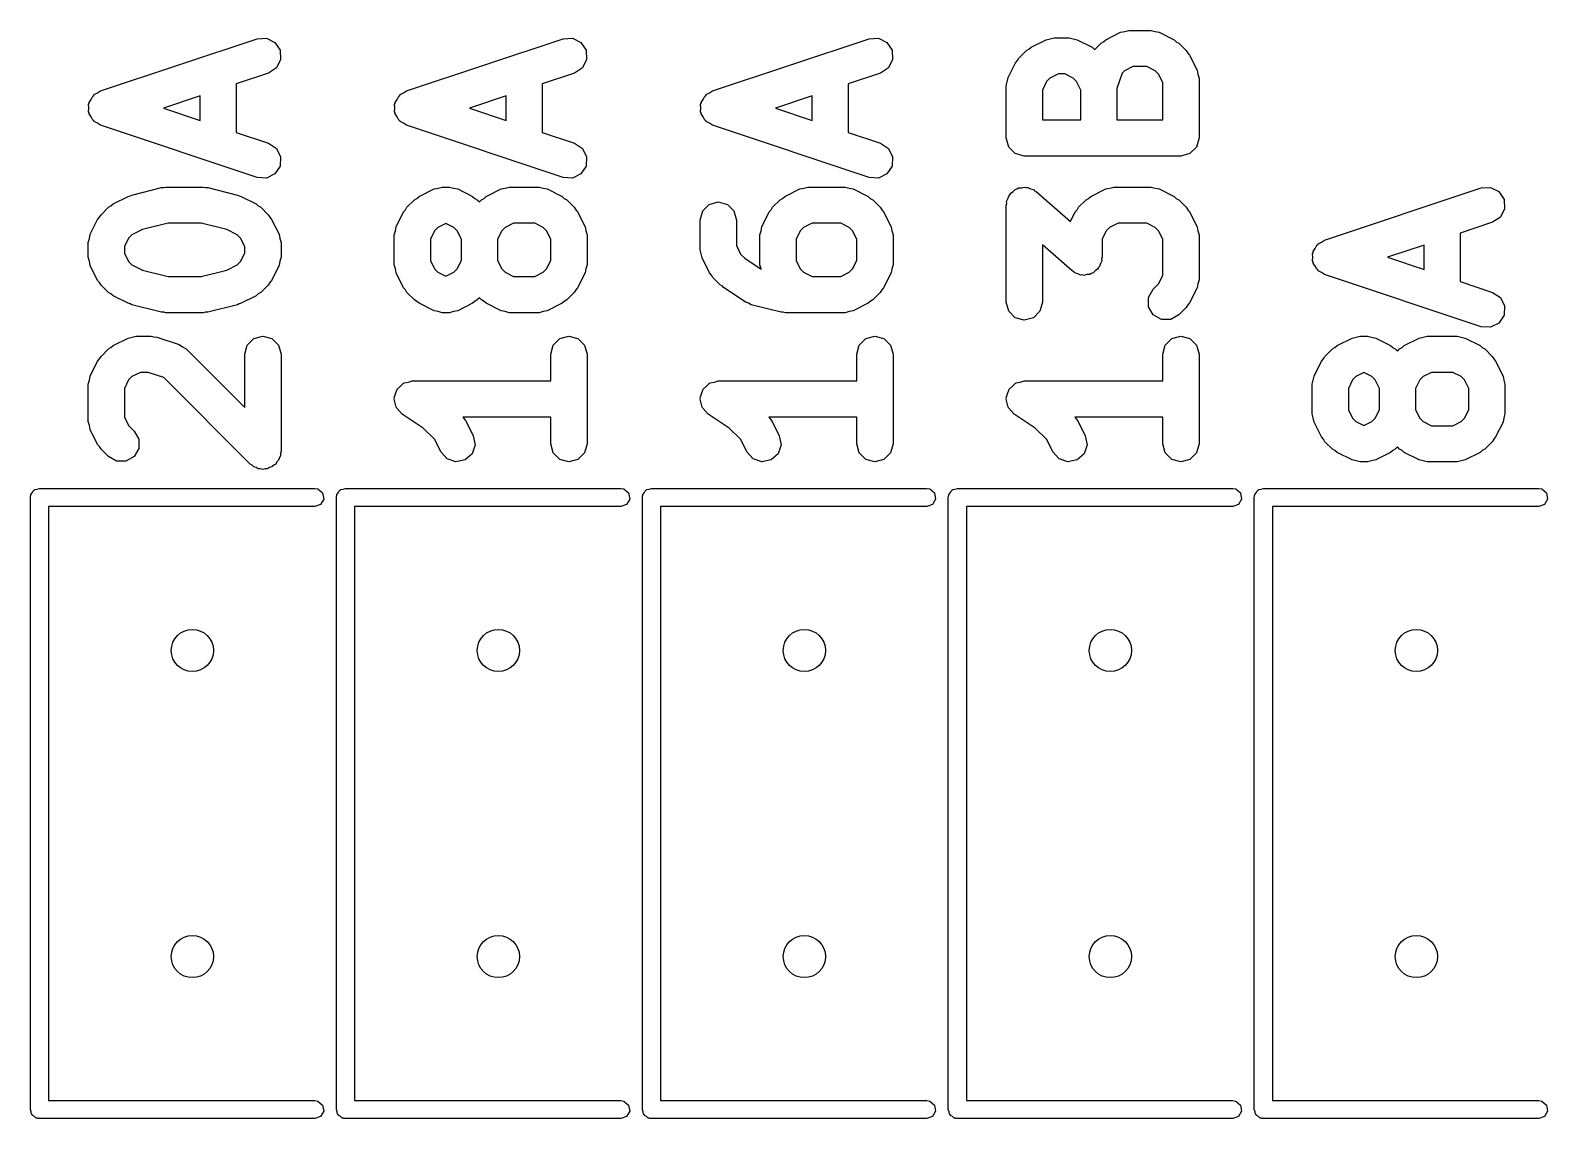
# Model space of a CAD drawing. Extents: x 6.24 to 8.54, y -5.54 to -4.04.
# Drawn here: x 7.5971 to 8.0929, y -5.543 to -5.1874 of the extents above; entities that cross this region are included whole.
import ezdxf

# ---------------------------------------------------------------- set-up
doc = ezdxf.new("R2010")
doc.units = 0
doc.header["$MEASUREMENT"] = 0
doc.layers.add('BLACK', color=7, linetype='CONTINUOUS')

msp = doc.modelspace()

# ---------------------------------------------------------------- linework, layer by layer
at = {"layer": 'BLACK', "linetype": 'CONTINUOUS'}
for p, q in [((7.62001, -5.2072), (7.6712, -5.19014)), ((7.6712, -5.19014), (7.67425, -5.18996)), ((7.67425, -5.18996), (7.67698, -5.19133)), ((7.67698, -5.19133), (7.67867, -5.19388)), ((7.72001, -5.2072), (7.7712, -5.19014)), ((7.7712, -5.19014), (7.77425, -5.18996)), ((7.77425, -5.18996), (7.77698, -5.19133)), ((7.77698, -5.19133), (7.77867, -5.19388)), ((7.82001, -5.2072), (7.8712, -5.19014)), ((7.8712, -5.19014), (7.87425, -5.18996)), ((7.87425, -5.18996), (7.87698, -5.19133)), ((7.87698, -5.19133), (7.87867, -5.19388)), ((7.92412, -5.1929), (7.92899, -5.19046)), ((7.92899, -5.19046), (7.93032, -5.19019)), ((7.93032, -5.19019), (7.93163, -5.18984)), ((7.93163, -5.18984), (7.93651, -5.18984)), ((7.93651, -5.18984), (7.93782, -5.19019)), ((7.93782, -5.19019), (7.93915, -5.19046)), ((7.93915, -5.19046), (7.94402, -5.1929)), ((7.9449, -5.19363), (7.94695, -5.19157)), ((7.94695, -5.19157), (7.94778, -5.1911)), ((7.94778, -5.1911), (7.94849, -5.19046)), ((7.94849, -5.19046), (7.95336, -5.18803)), ((7.95336, -5.18803), (7.95469, -5.18776)), ((7.95469, -5.18776), (7.956, -5.1874)), ((7.956, -5.1874), (7.96331, -5.1874)), ((7.96331, -5.1874), (7.96463, -5.18776)), ((7.96463, -5.18776), (7.96596, -5.18803)), ((7.96596, -5.18803), (7.97083, -5.19046)), ((7.97083, -5.19046), (7.97154, -5.1911)), ((7.97154, -5.1911), (7.97236, -5.19157)), ((7.97236, -5.19157), (7.9748, -5.19401)), ((7.67867, -5.19388), (7.67885, -5.19693)), ((7.77867, -5.19388), (7.77885, -5.19693)), ((7.87867, -5.19388), (7.87885, -5.19693)), ((7.91967, -5.19727), (7.92014, -5.19645)), ((7.92014, -5.19645), (7.92258, -5.19401)), ((7.92258, -5.19401), (7.9234, -5.19353)), ((7.9234, -5.19353), (7.92412, -5.1929)), ((7.94402, -5.1929), (7.94473, -5.19353)), ((7.94473, -5.19353), (7.9449, -5.19363)), ((7.9748, -5.19401), (7.97528, -5.19483)), ((7.97528, -5.19483), (7.97591, -5.19554)), ((7.97591, -5.19554), (7.97835, -5.20042)), ((7.67493, -5.20135), (7.66435, -5.20488)), ((7.67748, -5.19966), (7.67493, -5.20135)), ((7.67885, -5.19693), (7.67748, -5.19966)), ((7.77493, -5.20135), (7.76435, -5.20488)), ((7.77748, -5.19966), (7.77493, -5.20135)), ((7.77885, -5.19693), (7.77748, -5.19966)), ((7.87493, -5.20135), (7.86435, -5.20488)), ((7.87748, -5.19966), (7.87493, -5.20135)), ((7.87885, -5.19693), (7.87748, -5.19966)), ((7.9166, -5.20285), (7.91904, -5.19798)), ((7.91904, -5.19798), (7.91967, -5.19727)), ((7.95385, -5.20137), (7.95216, -5.20645)), ((7.95463, -5.2006), (7.95385, -5.20137)), ((7.9574, -5.19921), (7.95463, -5.2006)), ((7.96192, -5.19921), (7.9574, -5.19921)), ((7.96469, -5.2006), (7.96192, -5.19921)), ((7.96577, -5.20168), (7.96469, -5.2006)), ((7.97835, -5.20042), (7.97862, -5.20175)), ((7.66435, -5.20488), (7.66435, -5.22074)), ((7.76435, -5.20488), (7.76435, -5.22074)), ((7.86435, -5.20488), (7.86435, -5.22074)), ((7.91598, -5.2055), (7.91633, -5.20418)), ((7.91598, -5.22256), (7.91598, -5.2055)), ((7.91633, -5.20418), (7.9166, -5.20285)), ((7.92917, -5.20412), (7.92779, -5.20689)), ((7.93025, -5.20304), (7.92917, -5.20412)), ((7.93302, -5.20165), (7.93025, -5.20304)), ((7.93511, -5.20165), (7.93302, -5.20165)), ((7.93788, -5.20304), (7.93511, -5.20165)), ((7.93896, -5.20412), (7.93788, -5.20304)), ((7.94035, -5.20689), (7.93896, -5.20412)), ((7.95216, -5.20645), (7.95216, -5.21665)), ((7.96716, -5.20445), (7.96577, -5.20168)), ((7.96716, -5.21665), (7.96716, -5.20445)), ((7.97862, -5.20175), (7.97897, -5.20306)), ((7.97897, -5.20306), (7.97897, -5.22256)), ((7.6161, -5.21162), (7.61626, -5.2113)), ((7.61626, -5.2113), (7.61628, -5.21094)), ((7.61628, -5.21094), (7.61693, -5.20995)), ((7.61693, -5.20995), (7.61746, -5.20889)), ((7.61746, -5.20889), (7.61776, -5.20869)), ((7.61776, -5.20869), (7.61796, -5.20839)), ((7.61796, -5.20839), (7.61902, -5.20786)), ((7.61902, -5.20786), (7.62001, -5.2072)), ((7.65253, -5.20881), (7.64056, -5.21281)), ((7.65253, -5.2168), (7.65253, -5.20881)), ((7.7161, -5.21162), (7.71626, -5.2113)), ((7.71626, -5.2113), (7.71628, -5.21094)), ((7.71628, -5.21094), (7.71693, -5.20995)), ((7.71693, -5.20995), (7.71746, -5.20889)), ((7.71746, -5.20889), (7.71776, -5.20869)), ((7.71776, -5.20869), (7.71796, -5.20839)), ((7.71796, -5.20839), (7.71902, -5.20786)), ((7.71902, -5.20786), (7.72001, -5.2072)), ((7.75253, -5.20881), (7.74056, -5.21281)), ((7.75253, -5.2168), (7.75253, -5.20881)), ((7.8161, -5.21162), (7.81626, -5.2113)), ((7.81626, -5.2113), (7.81628, -5.21094)), ((7.81628, -5.21094), (7.81693, -5.20995)), ((7.81693, -5.20995), (7.81746, -5.20889)), ((7.81746, -5.20889), (7.81776, -5.20869)), ((7.81776, -5.20869), (7.81796, -5.20839)), ((7.81796, -5.20839), (7.81902, -5.20786)), ((7.81902, -5.20786), (7.82001, -5.2072)), ((7.85253, -5.20881), (7.84056, -5.21281)), ((7.85253, -5.2168), (7.85253, -5.20881)), ((7.92779, -5.20689), (7.92779, -5.21665)), ((7.94035, -5.21665), (7.94035, -5.20689)), ((7.61617, -5.21281), (7.6161, -5.21162)), ((7.6161, -5.21399), (7.61617, -5.21281)), ((7.61626, -5.21431), (7.6161, -5.21399)), ((7.61628, -5.21467), (7.61626, -5.21431)), ((7.61693, -5.21566), (7.61628, -5.21467)), ((7.61746, -5.21673), (7.61693, -5.21566)), ((7.64056, -5.21281), (7.65253, -5.2168)), ((7.71617, -5.21281), (7.7161, -5.21162)), ((7.7161, -5.21399), (7.71617, -5.21281)), ((7.71626, -5.21431), (7.7161, -5.21399)), ((7.71628, -5.21467), (7.71626, -5.21431)), ((7.71693, -5.21566), (7.71628, -5.21467)), ((7.71746, -5.21673), (7.71693, -5.21566)), ((7.74056, -5.21281), (7.75253, -5.2168)), ((7.81617, -5.21281), (7.8161, -5.21162)), ((7.8161, -5.21399), (7.81617, -5.21281)), ((7.81626, -5.21431), (7.8161, -5.21399)), ((7.81628, -5.21467), (7.81626, -5.21431)), ((7.81693, -5.21566), (7.81628, -5.21467)), ((7.81746, -5.21673), (7.81693, -5.21566)), ((7.84056, -5.21281), (7.85253, -5.2168)), ((7.61776, -5.21692), (7.61746, -5.21673)), ((7.61796, -5.21723), (7.61776, -5.21692)), ((7.61902, -5.21776), (7.61796, -5.21723)), ((7.62001, -5.21841), (7.61902, -5.21776)), ((7.6712, -5.23547), (7.62001, -5.21841)), ((7.66435, -5.22074), (7.67493, -5.22426)), ((7.71776, -5.21692), (7.71746, -5.21673)), ((7.71796, -5.21723), (7.71776, -5.21692)), ((7.71902, -5.21776), (7.71796, -5.21723)), ((7.72001, -5.21841), (7.71902, -5.21776)), ((7.7712, -5.23547), (7.72001, -5.21841)), ((7.76435, -5.22074), (7.77493, -5.22426)), ((7.81776, -5.21692), (7.81746, -5.21673)), ((7.81796, -5.21723), (7.81776, -5.21692)), ((7.81902, -5.21776), (7.81796, -5.21723)), ((7.82001, -5.21841), (7.81902, -5.21776)), ((7.8712, -5.23547), (7.82001, -5.21841)), ((7.86435, -5.22074), (7.87493, -5.22426)), ((7.92779, -5.21665), (7.94035, -5.21665)), ((7.95216, -5.21665), (7.96716, -5.21665)), ((7.67493, -5.22426), (7.67748, -5.22595)), ((7.67748, -5.22595), (7.67885, -5.22868)), ((7.77493, -5.22426), (7.77748, -5.22595)), ((7.77748, -5.22595), (7.77885, -5.22868)), ((7.87493, -5.22426), (7.87748, -5.22595)), ((7.87748, -5.22595), (7.87885, -5.22868)), ((7.91677, -5.22551), (7.91598, -5.22256)), ((7.91598, -5.22256), (7.91598, -5.22256)), ((7.91893, -5.22767), (7.91677, -5.22551)), ((7.97818, -5.22551), (7.97602, -5.22767)), ((7.97897, -5.22256), (7.97818, -5.22551)), ((7.67885, -5.22868), (7.67867, -5.23173)), ((7.77885, -5.22868), (7.77867, -5.23173)), ((7.87885, -5.22868), (7.87867, -5.23173)), ((7.92188, -5.22846), (7.91893, -5.22767)), ((7.94625, -5.22846), (7.92188, -5.22846)), ((7.97306, -5.22846), (7.94625, -5.22846)), ((7.97602, -5.22767), (7.97306, -5.22846)), ((7.67425, -5.23565), (7.6712, -5.23547)), ((7.67698, -5.23429), (7.67425, -5.23565)), ((7.67867, -5.23173), (7.67698, -5.23429)), ((7.77425, -5.23565), (7.7712, -5.23547)), ((7.77698, -5.23429), (7.77425, -5.23565)), ((7.77867, -5.23173), (7.77698, -5.23429)), ((7.87425, -5.23565), (7.8712, -5.23547)), ((7.87698, -5.23429), (7.87425, -5.23565)), ((7.87867, -5.23173), (7.87698, -5.23429)), ((7.62963, -5.24151), (7.6302, -5.2412)), ((7.6302, -5.2412), (7.63995, -5.23876)), ((7.63995, -5.23876), (7.64068, -5.23877)), ((7.64068, -5.23877), (7.64138, -5.23859)), ((7.64138, -5.23859), (7.65357, -5.23859)), ((7.65357, -5.23859), (7.65427, -5.23877)), ((7.65427, -5.23877), (7.655, -5.23876)), ((7.655, -5.23876), (7.66475, -5.2412)), ((7.66475, -5.2412), (7.66532, -5.24151)), ((7.72412, -5.24165), (7.72899, -5.23921)), ((7.72899, -5.23921), (7.73032, -5.23894)), ((7.73032, -5.23894), (7.73163, -5.23859)), ((7.73163, -5.23859), (7.73407, -5.23859)), ((7.73407, -5.23859), (7.73538, -5.23894)), ((7.73538, -5.23894), (7.73671, -5.23921)), ((7.73671, -5.23921), (7.74158, -5.24165)), ((7.74605, -5.24165), (7.75092, -5.23921)), ((7.75092, -5.23921), (7.75225, -5.23894)), ((7.75225, -5.23894), (7.75357, -5.23859)), ((7.75357, -5.23859), (7.76331, -5.23859)), ((7.76331, -5.23859), (7.76463, -5.23894)), ((7.76463, -5.23894), (7.76596, -5.23921)), ((7.76596, -5.23921), (7.77083, -5.24165)), ((7.84361, -5.24165), (7.84849, -5.23921)), ((7.84849, -5.23921), (7.84982, -5.23894)), ((7.84982, -5.23894), (7.85113, -5.23859)), ((7.85113, -5.23859), (7.86331, -5.23859)), ((7.86331, -5.23859), (7.86463, -5.23894)), ((7.86463, -5.23894), (7.86596, -5.23921)), ((7.86596, -5.23921), (7.87083, -5.24165)), ((7.91677, -5.24154), (7.91718, -5.24113)), ((7.91718, -5.24113), (7.91744, -5.2406)), ((7.91744, -5.2406), (7.91824, -5.24006)), ((7.91824, -5.24006), (7.91893, -5.23938)), ((7.91893, -5.23938), (7.91949, -5.23923)), ((7.91949, -5.23923), (7.91998, -5.2389)), ((7.91998, -5.2389), (7.92095, -5.23884)), ((7.92095, -5.23884), (7.92188, -5.23859)), ((7.92188, -5.23859), (7.92245, -5.23874)), ((7.92245, -5.23874), (7.92303, -5.2387)), ((7.92303, -5.2387), (7.9239, -5.23913)), ((7.9239, -5.23913), (7.92483, -5.23938)), ((7.92483, -5.23938), (7.92525, -5.23979)), ((7.92525, -5.23979), (7.92577, -5.24005)), ((7.92577, -5.24005), (7.93697, -5.24985)), ((7.94361, -5.24165), (7.94849, -5.23921)), ((7.94849, -5.23921), (7.94982, -5.23894)), ((7.94982, -5.23894), (7.95113, -5.23859)), ((7.95113, -5.23859), (7.96331, -5.23859)), ((7.96331, -5.23859), (7.96463, -5.23894)), ((7.96463, -5.23894), (7.96596, -5.23921)), ((7.96596, -5.23921), (7.97083, -5.24165)), ((8.02001, -5.25595), (8.0712, -5.23889)), ((8.0712, -5.23889), (8.07425, -5.2387)), ((8.07425, -5.2387), (8.07698, -5.24007)), ((8.07698, -5.24007), (8.07867, -5.24262)), ((7.62014, -5.24763), (7.62258, -5.24519)), ((7.62258, -5.24519), (7.6234, -5.24471)), ((7.6234, -5.24471), (7.62412, -5.24408)), ((7.62412, -5.24408), (7.62899, -5.24165)), ((7.62899, -5.24165), (7.62963, -5.24151)), ((7.66532, -5.24151), (7.66596, -5.24165)), ((7.66596, -5.24165), (7.67083, -5.24408)), ((7.67083, -5.24408), (7.67154, -5.24471)), ((7.67154, -5.24471), (7.67236, -5.24519)), ((7.67236, -5.24519), (7.6748, -5.24763)), ((7.71904, -5.24672), (7.71967, -5.24601)), ((7.71967, -5.24601), (7.72014, -5.24519)), ((7.72014, -5.24519), (7.72258, -5.24275)), ((7.72258, -5.24275), (7.7234, -5.24228)), ((7.7234, -5.24228), (7.72412, -5.24165)), ((7.74158, -5.24165), (7.74229, -5.24228)), ((7.74229, -5.24228), (7.74312, -5.24275)), ((7.74312, -5.24275), (7.74382, -5.24345)), ((7.74382, -5.24345), (7.74452, -5.24275)), ((7.74452, -5.24275), (7.74534, -5.24228)), ((7.74534, -5.24228), (7.74605, -5.24165)), ((7.77083, -5.24165), (7.77154, -5.24228)), ((7.77154, -5.24228), (7.77236, -5.24275)), ((7.77236, -5.24275), (7.7748, -5.24519)), ((7.7748, -5.24519), (7.77528, -5.24601)), ((7.77528, -5.24601), (7.77591, -5.24672)), ((7.81677, -5.24641), (7.81893, -5.24425)), ((7.81893, -5.24425), (7.82188, -5.24346)), ((7.82188, -5.24346), (7.82483, -5.24425)), ((7.82483, -5.24425), (7.827, -5.24641)), ((7.83853, -5.24672), (7.83917, -5.24601)), ((7.83917, -5.24601), (7.83964, -5.24519)), ((7.83964, -5.24519), (7.84208, -5.24275)), ((7.84208, -5.24275), (7.8429, -5.24228)), ((7.8429, -5.24228), (7.84361, -5.24165)), ((7.87083, -5.24165), (7.87154, -5.24228)), ((7.87154, -5.24228), (7.87236, -5.24275)), ((7.87236, -5.24275), (7.8748, -5.24519)), ((7.8748, -5.24519), (7.87528, -5.24601)), ((7.87528, -5.24601), (7.87591, -5.24672)), ((7.91598, -5.24449), (7.91613, -5.24393)), ((7.91598, -5.27617), (7.91598, -5.24449)), ((7.91609, -5.24334), (7.91652, -5.24247)), ((7.91613, -5.24393), (7.91609, -5.24334)), ((7.91652, -5.24247), (7.91677, -5.24154)), ((7.93853, -5.24672), (7.93917, -5.24601)), ((7.93917, -5.24601), (7.93964, -5.24519)), ((7.93964, -5.24519), (7.94208, -5.24275)), ((7.94208, -5.24275), (7.9429, -5.24228)), ((7.9429, -5.24228), (7.94361, -5.24165)), ((7.97083, -5.24165), (7.97154, -5.24228)), ((7.97154, -5.24228), (7.97236, -5.24275)), ((7.97236, -5.24275), (7.9748, -5.24519)), ((7.9748, -5.24519), (7.97528, -5.24601)), ((7.97528, -5.24601), (7.97591, -5.24672)), ((8.07885, -5.24567), (8.07748, -5.24841)), ((8.07867, -5.24262), (8.07885, -5.24567)), ((7.6166, -5.25404), (7.61904, -5.24916)), ((7.61904, -5.24916), (7.61967, -5.24845)), ((7.61967, -5.24845), (7.62014, -5.24763)), ((7.64211, -5.2504), (7.63369, -5.2525)), ((7.65284, -5.2504), (7.64211, -5.2504)), ((7.66125, -5.2525), (7.65284, -5.2504)), ((7.6748, -5.24763), (7.67528, -5.24845)), ((7.67528, -5.24845), (7.67591, -5.24916)), ((7.67591, -5.24916), (7.67835, -5.25404)), ((7.7166, -5.2516), (7.71904, -5.24672)), ((7.73285, -5.25048), (7.73025, -5.25178)), ((7.73544, -5.25178), (7.73285, -5.25048)), ((7.75496, -5.2504), (7.75219, -5.25178)), ((7.76192, -5.2504), (7.75496, -5.2504)), ((7.76469, -5.25178), (7.76192, -5.2504)), ((7.77591, -5.24672), (7.77835, -5.2516)), ((7.81598, -5.24936), (7.81677, -5.24641)), ((7.81598, -5.25911), (7.81598, -5.24936)), ((7.827, -5.24641), (7.82779, -5.24936)), ((7.82779, -5.24936), (7.82779, -5.25772)), ((7.8361, -5.2516), (7.83853, -5.24672)), ((7.85252, -5.2504), (7.84975, -5.25178)), ((7.86192, -5.2504), (7.85252, -5.2504)), ((7.86469, -5.25178), (7.86192, -5.2504)), ((7.87591, -5.24672), (7.87835, -5.2516)), ((7.93697, -5.24985), (7.93853, -5.24672)), ((7.95252, -5.2504), (7.94975, -5.25178)), ((7.96192, -5.2504), (7.95252, -5.2504)), ((7.96469, -5.25178), (7.96192, -5.2504)), ((7.97591, -5.24672), (7.97835, -5.2516)), ((8.07493, -5.25009), (8.06435, -5.25362)), ((8.07748, -5.24841), (8.07493, -5.25009)), ((7.61598, -5.25668), (7.61633, -5.25537)), ((7.61633, -5.25537), (7.6166, -5.25404)), ((7.62917, -5.2553), (7.62779, -5.25807)), ((7.63025, -5.25422), (7.62917, -5.2553)), ((7.63369, -5.2525), (7.63025, -5.25422)), ((7.66469, -5.25422), (7.66125, -5.2525)), ((7.66577, -5.2553), (7.66469, -5.25422)), ((7.66716, -5.25807), (7.66577, -5.2553)), ((7.67835, -5.25404), (7.67862, -5.25537)), ((7.67862, -5.25537), (7.67897, -5.25668)), ((7.71598, -5.25424), (7.71633, -5.25293)), ((7.71598, -5.26399), (7.71598, -5.25424)), ((7.71633, -5.25293), (7.7166, -5.2516)), ((7.72917, -5.25286), (7.72779, -5.25563)), ((7.72779, -5.25563), (7.72779, -5.26259)), ((7.73025, -5.25178), (7.72917, -5.25286)), ((7.73653, -5.25286), (7.73544, -5.25178)), ((7.73791, -5.25563), (7.73653, -5.25286)), ((7.73791, -5.26259), (7.73791, -5.25563)), ((7.75111, -5.25286), (7.74972, -5.25563)), ((7.74972, -5.25563), (7.74972, -5.26259)), ((7.75219, -5.25178), (7.75111, -5.25286)), ((7.76577, -5.25286), (7.76469, -5.25178)), ((7.76716, -5.25563), (7.76577, -5.25286)), ((7.76716, -5.26259), (7.76716, -5.25563)), ((7.77835, -5.2516), (7.77862, -5.25293)), ((7.77862, -5.25293), (7.77897, -5.25424)), ((7.77897, -5.25424), (7.77897, -5.26399)), ((7.83547, -5.25424), (7.83583, -5.25293)), ((7.83547, -5.26399), (7.83547, -5.25424)), ((7.83583, -5.25293), (7.8361, -5.2516)), ((7.84867, -5.25286), (7.84729, -5.25563)), ((7.84729, -5.25563), (7.84729, -5.26259)), ((7.84975, -5.25178), (7.84867, -5.25286)), ((7.86577, -5.25286), (7.86469, -5.25178)), ((7.86716, -5.25563), (7.86577, -5.25286)), ((7.86716, -5.26259), (7.86716, -5.25563)), ((7.87835, -5.2516), (7.87862, -5.25293)), ((7.87862, -5.25293), (7.87897, -5.25424)), ((7.87897, -5.25424), (7.87897, -5.26399)), ((7.94867, -5.25286), (7.94729, -5.25563)), ((7.94729, -5.25563), (7.94729, -5.26155)), ((7.94975, -5.25178), (7.94867, -5.25286)), ((7.96577, -5.25286), (7.96469, -5.25178)), ((7.96716, -5.25563), (7.96577, -5.25286)), ((7.96716, -5.26747), (7.96716, -5.25563)), ((7.97835, -5.2516), (7.97862, -5.25293)), ((7.97862, -5.25293), (7.97897, -5.25424)), ((7.97897, -5.25424), (7.97897, -5.26886)), ((8.01902, -5.2566), (8.02001, -5.25595)), ((8.06435, -5.25362), (8.06435, -5.26948)), ((7.61598, -5.26155), (7.61598, -5.25668)), ((7.62779, -5.25807), (7.62779, -5.26016)), ((7.62779, -5.26016), (7.62917, -5.26293)), ((7.66577, -5.26293), (7.66716, -5.26016)), ((7.66716, -5.26016), (7.66716, -5.25807)), ((7.67897, -5.25668), (7.67897, -5.26155)), ((7.81633, -5.26042), (7.81598, -5.25911)), ((7.8166, -5.26175), (7.81633, -5.26042)), ((7.82779, -5.25772), (7.82917, -5.26049)), ((7.82917, -5.26049), (7.83052, -5.26184)), ((7.93749, -5.266), (7.92779, -5.2575)), ((7.92779, -5.2575), (7.92779, -5.27617)), ((8.0161, -5.26037), (8.01626, -5.26004)), ((8.01617, -5.26155), (8.0161, -5.26037)), ((8.01626, -5.26004), (8.01628, -5.25968)), ((8.01628, -5.25968), (8.01693, -5.25869)), ((8.01693, -5.25869), (8.01746, -5.25763)), ((8.01746, -5.25763), (8.01776, -5.25743)), ((8.01776, -5.25743), (8.01796, -5.25713)), ((8.01796, -5.25713), (8.01902, -5.2566)), ((8.05253, -5.25756), (8.04056, -5.26155)), ((8.05253, -5.26554), (8.05253, -5.25756)), ((7.61633, -5.26286), (7.61598, -5.26155)), ((7.6166, -5.26419), (7.61633, -5.26286)), ((7.61904, -5.26907), (7.6166, -5.26419)), ((7.62917, -5.26293), (7.63025, -5.26401)), ((7.63025, -5.26401), (7.63369, -5.26573)), ((7.63369, -5.26573), (7.64211, -5.26783)), ((7.65284, -5.26783), (7.66125, -5.26573)), ((7.66125, -5.26573), (7.66469, -5.26401)), ((7.66469, -5.26401), (7.66577, -5.26293)), ((7.67835, -5.26419), (7.67591, -5.26907)), ((7.67862, -5.26286), (7.67835, -5.26419)), ((7.67897, -5.26155), (7.67862, -5.26286)), ((7.71633, -5.2653), (7.71598, -5.26399)), ((7.7166, -5.26663), (7.71633, -5.2653)), ((7.72779, -5.26259), (7.72917, -5.26536)), ((7.72917, -5.26536), (7.73025, -5.26645)), ((7.73544, -5.26645), (7.73653, -5.26536)), ((7.73653, -5.26536), (7.73791, -5.26259)), ((7.74972, -5.26259), (7.75111, -5.26536)), ((7.75111, -5.26536), (7.75219, -5.26645)), ((7.76469, -5.26645), (7.76577, -5.26536)), ((7.76577, -5.26536), (7.76716, -5.26259)), ((7.77862, -5.2653), (7.77835, -5.26663)), ((7.77897, -5.26399), (7.77862, -5.2653)), ((7.81904, -5.26663), (7.8166, -5.26175)), ((7.83052, -5.26184), (7.83584, -5.26539)), ((7.83583, -5.2653), (7.83547, -5.26399)), ((7.83584, -5.26539), (7.83583, -5.2653)), ((7.84729, -5.26259), (7.84867, -5.26536)), ((7.84867, -5.26536), (7.84975, -5.26645)), ((7.86469, -5.26645), (7.86577, -5.26536)), ((7.86577, -5.26536), (7.86716, -5.26259)), ((7.87862, -5.2653), (7.87835, -5.26663)), ((7.87897, -5.26399), (7.87862, -5.2653)), ((7.93801, -5.26625), (7.93749, -5.266)), ((7.94502, -5.26598), (7.94433, -5.26667)), ((7.94582, -5.26544), (7.94502, -5.26598)), ((7.94608, -5.26492), (7.94582, -5.26544)), ((7.94649, -5.2645), (7.94608, -5.26492)), ((7.94674, -5.26357), (7.94649, -5.2645)), ((7.94717, -5.2627), (7.94674, -5.26357)), ((7.94729, -5.26155), (7.94713, -5.26211)), ((7.94713, -5.26211), (7.94717, -5.2627)), ((8.0161, -5.26273), (8.01617, -5.26155)), ((8.01626, -5.26306), (8.0161, -5.26273)), ((8.01628, -5.26342), (8.01626, -5.26306)), ((8.01693, -5.26441), (8.01628, -5.26342)), ((8.01746, -5.26547), (8.01693, -5.26441)), ((8.01776, -5.26567), (8.01746, -5.26547)), ((8.01796, -5.26597), (8.01776, -5.26567)), ((8.01902, -5.2665), (8.01796, -5.26597)), ((8.04056, -5.26155), (8.05253, -5.26554)), ((7.61967, -5.26978), (7.61904, -5.26907)), ((7.62014, -5.2706), (7.61967, -5.26978)), ((7.62258, -5.27304), (7.62014, -5.2706)), ((7.64211, -5.26783), (7.65284, -5.26783)), ((7.6748, -5.2706), (7.67236, -5.27304)), ((7.67528, -5.26978), (7.6748, -5.2706)), ((7.67591, -5.26907), (7.67528, -5.26978)), ((7.71904, -5.2715), (7.7166, -5.26663)), ((7.73025, -5.26645), (7.73285, -5.26774)), ((7.73285, -5.26774), (7.73544, -5.26645)), ((7.75219, -5.26645), (7.75496, -5.26783)), ((7.75496, -5.26783), (7.76192, -5.26783)), ((7.76192, -5.26783), (7.76469, -5.26645)), ((7.77835, -5.26663), (7.77591, -5.2715)), ((7.81967, -5.26734), (7.81904, -5.26663)), ((7.82014, -5.26816), (7.81967, -5.26734)), ((7.82258, -5.2706), (7.82014, -5.26816)), ((7.82309, -5.2709), (7.82258, -5.2706)), ((7.82348, -5.27134), (7.82309, -5.2709)), ((7.84975, -5.26645), (7.85252, -5.26783)), ((7.85252, -5.26783), (7.86192, -5.26783)), ((7.86192, -5.26783), (7.86469, -5.26645)), ((7.87835, -5.26663), (7.87591, -5.2715)), ((7.93843, -5.26667), (7.93801, -5.26625)), ((7.93936, -5.26692), (7.93843, -5.26667)), ((7.94023, -5.26734), (7.93936, -5.26692)), ((7.94082, -5.26731), (7.94023, -5.26734)), ((7.94138, -5.26746), (7.94082, -5.26731)), ((7.94232, -5.26721), (7.94138, -5.26746)), ((7.94328, -5.26714), (7.94232, -5.26721)), ((7.94377, -5.26682), (7.94328, -5.26714)), ((7.94433, -5.26667), (7.94377, -5.26682)), ((7.96401, -5.272), (7.96577, -5.27024)), ((7.96577, -5.27024), (7.96716, -5.26747)), ((7.97862, -5.27017), (7.97835, -5.2715)), ((7.97897, -5.26886), (7.97862, -5.27017)), ((8.02001, -5.26715), (8.01902, -5.2665)), ((8.0712, -5.28421), (8.02001, -5.26715)), ((8.06435, -5.26948), (8.07493, -5.27301)), ((7.6234, -5.27351), (7.62258, -5.27304)), ((7.62412, -5.27414), (7.6234, -5.27351)), ((7.62899, -5.27658), (7.62412, -5.27414)), ((7.67083, -5.27414), (7.66596, -5.27658)), ((7.67154, -5.27351), (7.67083, -5.27414)), ((7.67236, -5.27304), (7.67154, -5.27351)), ((7.71967, -5.27221), (7.71904, -5.2715)), ((7.72014, -5.27304), (7.71967, -5.27221)), ((7.72258, -5.27548), (7.72014, -5.27304)), ((7.7234, -5.27595), (7.72258, -5.27548)), ((7.72412, -5.27658), (7.7234, -5.27595)), ((7.74229, -5.27595), (7.74158, -5.27658)), ((7.74312, -5.27548), (7.74229, -5.27595)), ((7.74382, -5.27478), (7.74312, -5.27548)), ((7.74452, -5.27548), (7.74382, -5.27478)), ((7.74534, -5.27595), (7.74452, -5.27548)), ((7.74605, -5.27658), (7.74534, -5.27595)), ((7.77154, -5.27595), (7.77083, -5.27658)), ((7.77236, -5.27548), (7.77154, -5.27595)), ((7.7748, -5.27304), (7.77236, -5.27548)), ((7.77528, -5.27221), (7.7748, -5.27304)), ((7.77591, -5.2715), (7.77528, -5.27221)), ((7.83079, -5.27621), (7.82348, -5.27134)), ((7.87154, -5.27595), (7.87083, -5.27658)), ((7.87236, -5.27548), (7.87154, -5.27595)), ((7.8748, -5.27304), (7.87236, -5.27548)), ((7.87528, -5.27221), (7.8748, -5.27304)), ((7.87591, -5.2715), (7.87528, -5.27221)), ((7.96248, -5.27465), (7.96401, -5.272)), ((7.96248, -5.2777), (7.96248, -5.27465)), ((7.97835, -5.2715), (7.97591, -5.27638)), ((8.07493, -5.27301), (8.07748, -5.27469)), ((8.07748, -5.27469), (8.07885, -5.27743)), ((7.62963, -5.27671), (7.62899, -5.27658)), ((7.6302, -5.27703), (7.62963, -5.27671)), ((7.63995, -5.27947), (7.6302, -5.27703)), ((7.64068, -5.27945), (7.63995, -5.27947)), ((7.64138, -5.27964), (7.64068, -5.27945)), ((7.65357, -5.27964), (7.64138, -5.27964)), ((7.65427, -5.27945), (7.65357, -5.27964)), ((7.655, -5.27947), (7.65427, -5.27945)), ((7.66475, -5.27703), (7.655, -5.27947)), ((7.66532, -5.27671), (7.66475, -5.27703)), ((7.66596, -5.27658), (7.66532, -5.27671)), ((7.72899, -5.27902), (7.72412, -5.27658)), ((7.73032, -5.27929), (7.72899, -5.27902)), ((7.73163, -5.27964), (7.73032, -5.27929)), ((7.73407, -5.27964), (7.73163, -5.27964)), ((7.73538, -5.27929), (7.73407, -5.27964)), ((7.73671, -5.27902), (7.73538, -5.27929)), ((7.74158, -5.27658), (7.73671, -5.27902)), ((7.75092, -5.27902), (7.74605, -5.27658)), ((7.75225, -5.27929), (7.75092, -5.27902)), ((7.75357, -5.27964), (7.75225, -5.27929)), ((7.76331, -5.27964), (7.75357, -5.27964)), ((7.76463, -5.27929), (7.76331, -5.27964)), ((7.76596, -5.27902), (7.76463, -5.27929)), ((7.77083, -5.27658), (7.76596, -5.27902)), ((7.83175, -5.27654), (7.83079, -5.27621)), ((7.83264, -5.27703), (7.83175, -5.27654)), ((7.84238, -5.27947), (7.83264, -5.27703)), ((7.84311, -5.27945), (7.84238, -5.27947)), ((7.84382, -5.27964), (7.84311, -5.27945)), ((7.86331, -5.27964), (7.84382, -5.27964)), ((7.86463, -5.27929), (7.86331, -5.27964)), ((7.86596, -5.27902), (7.86463, -5.27929)), ((7.87083, -5.27658), (7.86596, -5.27902)), ((7.91677, -5.27913), (7.91598, -5.27617)), ((7.91893, -5.28129), (7.91677, -5.27913)), ((7.927, -5.27913), (7.92483, -5.28129)), ((7.92779, -5.27617), (7.927, -5.27913)), ((7.96401, -5.28035), (7.96248, -5.2777)), ((7.96666, -5.28188), (7.96401, -5.28035)), ((7.97236, -5.28035), (7.96972, -5.28188)), ((7.9748, -5.27791), (7.97236, -5.28035)), ((7.97528, -5.27709), (7.9748, -5.27791)), ((7.97591, -5.27638), (7.97528, -5.27709)), ((8.07867, -5.28048), (8.07698, -5.28303)), ((8.07885, -5.27743), (8.07867, -5.28048)), ((7.92188, -5.28208), (7.91893, -5.28129)), ((7.92483, -5.28129), (7.92188, -5.28208)), ((7.96972, -5.28188), (7.96666, -5.28188)), ((8.07425, -5.2844), (8.0712, -5.28421)), ((8.07698, -5.28303), (8.07425, -5.2844)), ((7.6234, -5.29102), (7.62412, -5.29039)), ((7.62412, -5.29039), (7.62899, -5.28795)), ((7.62899, -5.28795), (7.63032, -5.28768)), ((7.63032, -5.28768), (7.63163, -5.28733)), ((7.63163, -5.28733), (7.63651, -5.28733)), ((7.63651, -5.28733), (7.63742, -5.28757)), ((7.63742, -5.28757), (7.63837, -5.28763)), ((7.63837, -5.28763), (7.64568, -5.29007)), ((7.64568, -5.29007), (7.64682, -5.29082)), ((7.64682, -5.29082), (7.64799, -5.2915)), ((7.66716, -5.29323), (7.66795, -5.29028)), ((7.66795, -5.29028), (7.67011, -5.28812)), ((7.67011, -5.28812), (7.67306, -5.28733)), ((7.67306, -5.28733), (7.67602, -5.28812)), ((7.67602, -5.28812), (7.67818, -5.29028)), ((7.67818, -5.29028), (7.67897, -5.29323)), ((7.76716, -5.29323), (7.76795, -5.29028)), ((7.76795, -5.29028), (7.77011, -5.28812)), ((7.77011, -5.28812), (7.77306, -5.28733)), ((7.77306, -5.28733), (7.77602, -5.28812)), ((7.77602, -5.28812), (7.77818, -5.29028)), ((7.77818, -5.29028), (7.77897, -5.29323)), ((7.86716, -5.29323), (7.86795, -5.29028)), ((7.86795, -5.29028), (7.87011, -5.28812)), ((7.87011, -5.28812), (7.87306, -5.28733)), ((7.87306, -5.28733), (7.87602, -5.28812)), ((7.87602, -5.28812), (7.87818, -5.29028)), ((7.87818, -5.29028), (7.87897, -5.29323)), ((7.96716, -5.29323), (7.96795, -5.29028)), ((7.96795, -5.29028), (7.97011, -5.28812)), ((7.97011, -5.28812), (7.97306, -5.28733)), ((7.97306, -5.28733), (7.97602, -5.28812)), ((7.97602, -5.28812), (7.97818, -5.29028)), ((7.97818, -5.29028), (7.97897, -5.29323)), ((8.0234, -5.29102), (8.02412, -5.29039)), ((8.02412, -5.29039), (8.02899, -5.28795)), ((8.02899, -5.28795), (8.03032, -5.28768)), ((8.03032, -5.28768), (8.03163, -5.28733)), ((8.03163, -5.28733), (8.03407, -5.28733)), ((8.03407, -5.28733), (8.03538, -5.28768)), ((8.03538, -5.28768), (8.03671, -5.28795)), ((8.03671, -5.28795), (8.04158, -5.29039)), ((8.04158, -5.29039), (8.04229, -5.29102)), ((8.04534, -5.29102), (8.04605, -5.29039)), ((8.04605, -5.29039), (8.05092, -5.28795)), ((8.05092, -5.28795), (8.05225, -5.28768)), ((8.05225, -5.28768), (8.05357, -5.28733)), ((8.05357, -5.28733), (8.06331, -5.28733)), ((8.06331, -5.28733), (8.06463, -5.28768)), ((8.06463, -5.28768), (8.06596, -5.28795)), ((8.06596, -5.28795), (8.07083, -5.29039)), ((8.07083, -5.29039), (8.07154, -5.29102)), ((7.6166, -5.30034), (7.61904, -5.29547)), ((7.61904, -5.29547), (7.61967, -5.29476)), ((7.61967, -5.29476), (7.62014, -5.29393)), ((7.62014, -5.29393), (7.62258, -5.2915)), ((7.62258, -5.2915), (7.6234, -5.29102)), ((7.64799, -5.2915), (7.66716, -5.31066)), ((7.66716, -5.31066), (7.66716, -5.29323)), ((7.67897, -5.29323), (7.67897, -5.32492)), ((7.76716, -5.30195), (7.76716, -5.29323)), ((7.77897, -5.29323), (7.77897, -5.32248)), ((7.86716, -5.30195), (7.86716, -5.29323)), ((7.87897, -5.29323), (7.87897, -5.32248)), ((7.96716, -5.30195), (7.96716, -5.29323)), ((7.97897, -5.29323), (7.97897, -5.32248)), ((8.0166, -5.30034), (8.01904, -5.29547)), ((8.01904, -5.29547), (8.01967, -5.29476)), ((8.01967, -5.29476), (8.02014, -5.29393)), ((8.02014, -5.29393), (8.02258, -5.2915)), ((8.02258, -5.2915), (8.0234, -5.29102)), ((8.04229, -5.29102), (8.04312, -5.2915)), ((8.04312, -5.2915), (8.04382, -5.29219)), ((8.04382, -5.29219), (8.04452, -5.2915)), ((8.04452, -5.2915), (8.04534, -5.29102)), ((8.07154, -5.29102), (8.07236, -5.2915)), ((8.07236, -5.2915), (8.0748, -5.29393)), ((8.0748, -5.29393), (8.07528, -5.29476)), ((8.07528, -5.29476), (8.07591, -5.29547)), ((8.07591, -5.29547), (8.07835, -5.30034)), ((7.61633, -5.30167), (7.6166, -5.30034)), ((7.63025, -5.30053), (7.62917, -5.30161)), ((7.63302, -5.29914), (7.63025, -5.30053)), ((7.63555, -5.29914), (7.63302, -5.29914)), ((7.64063, -5.30083), (7.63555, -5.29914)), ((8.01633, -5.30167), (8.0166, -5.30034)), ((8.03025, -5.30053), (8.02917, -5.30161)), ((8.03285, -5.29923), (8.03025, -5.30053)), ((8.03544, -5.30053), (8.03285, -5.29923)), ((8.03653, -5.30161), (8.03544, -5.30053)), ((8.05219, -5.30053), (8.05111, -5.30161)), ((8.05496, -5.29914), (8.05219, -5.30053)), ((8.06192, -5.29914), (8.05496, -5.29914)), ((8.06469, -5.30053), (8.06192, -5.29914)), ((8.06577, -5.30161), (8.06469, -5.30053)), ((8.07835, -5.30034), (8.07862, -5.30167)), ((7.61598, -5.30298), (7.61633, -5.30167)), ((7.61598, -5.31517), (7.61598, -5.30298)), ((7.62917, -5.30161), (7.62779, -5.30438)), ((7.62779, -5.30438), (7.62779, -5.31378)), ((7.66889, -5.32909), (7.64063, -5.30083)), ((7.71642, -5.3062), (7.71677, -5.3049)), ((7.71677, -5.3049), (7.71691, -5.30477)), ((7.71691, -5.30477), (7.71697, -5.30458)), ((7.71697, -5.30458), (7.71798, -5.30369)), ((7.71798, -5.30369), (7.71893, -5.30274)), ((7.71893, -5.30274), (7.71912, -5.30269)), ((7.71912, -5.30269), (7.71926, -5.30256)), ((7.71926, -5.30256), (7.72058, -5.3023)), ((7.72058, -5.3023), (7.72188, -5.30195)), ((7.72188, -5.30195), (7.76716, -5.30195)), ((7.81642, -5.3062), (7.81677, -5.3049)), ((7.81677, -5.3049), (7.81691, -5.30477)), ((7.81691, -5.30477), (7.81697, -5.30458)), ((7.81697, -5.30458), (7.81798, -5.30369)), ((7.81798, -5.30369), (7.81893, -5.30274)), ((7.81893, -5.30274), (7.81912, -5.30269)), ((7.81912, -5.30269), (7.81926, -5.30256)), ((7.81926, -5.30256), (7.82058, -5.3023)), ((7.82058, -5.3023), (7.82188, -5.30195)), ((7.82188, -5.30195), (7.86716, -5.30195)), ((7.91642, -5.3062), (7.91677, -5.3049)), ((7.91677, -5.3049), (7.91691, -5.30477)), ((7.91691, -5.30477), (7.91697, -5.30458)), ((7.91697, -5.30458), (7.91798, -5.30369)), ((7.91798, -5.30369), (7.91893, -5.30274)), ((7.91893, -5.30274), (7.91912, -5.30269)), ((7.91912, -5.30269), (7.91926, -5.30256)), ((7.91926, -5.30256), (7.92058, -5.3023)), ((7.92058, -5.3023), (7.92188, -5.30195)), ((7.92188, -5.30195), (7.96716, -5.30195)), ((8.01598, -5.30298), (8.01633, -5.30167)), ((8.01598, -5.31273), (8.01598, -5.30298)), ((8.02917, -5.30161), (8.02779, -5.30438)), ((8.02779, -5.30438), (8.02779, -5.31134)), ((8.03791, -5.30438), (8.03653, -5.30161)), ((8.03791, -5.31134), (8.03791, -5.30438)), ((8.05111, -5.30161), (8.04972, -5.30438)), ((8.04972, -5.30438), (8.04972, -5.31134)), ((8.06716, -5.30438), (8.06577, -5.30161)), ((8.06716, -5.31134), (8.06716, -5.30438)), ((8.07862, -5.30167), (8.07897, -5.30298)), ((8.07897, -5.30298), (8.07897, -5.31273)), ((7.71598, -5.30786), (7.71603, -5.30767)), ((7.71632, -5.30916), (7.71598, -5.30786)), ((7.71599, -5.30748), (7.71642, -5.3062)), ((7.71603, -5.30767), (7.71599, -5.30748)), ((7.71659, -5.31048), (7.71632, -5.30916)), ((7.71672, -5.31062), (7.71659, -5.31048)), ((7.71677, -5.31081), (7.71672, -5.31062)), ((7.81598, -5.30786), (7.81603, -5.30767)), ((7.81632, -5.30916), (7.81598, -5.30786)), ((7.81599, -5.30748), (7.81642, -5.3062)), ((7.81603, -5.30767), (7.81599, -5.30748)), ((7.81659, -5.31048), (7.81632, -5.30916)), ((7.81672, -5.31062), (7.81659, -5.31048)), ((7.81677, -5.31081), (7.81672, -5.31062)), ((7.91598, -5.30786), (7.91603, -5.30767)), ((7.91632, -5.30916), (7.91598, -5.30786)), ((7.91599, -5.30748), (7.91642, -5.3062)), ((7.91603, -5.30767), (7.91599, -5.30748)), ((7.91659, -5.31048), (7.91632, -5.30916)), ((7.91672, -5.31062), (7.91659, -5.31048)), ((7.91677, -5.31081), (7.91672, -5.31062)), ((7.61633, -5.31648), (7.61598, -5.31517)), ((7.62779, -5.31378), (7.62917, -5.31655)), ((7.71772, -5.31176), (7.71677, -5.31081)), ((7.71861, -5.31277), (7.71772, -5.31176)), ((7.72543, -5.31732), (7.71861, -5.31277)), ((7.76716, -5.31376), (7.73844, -5.31376)), ((7.73844, -5.31376), (7.73872, -5.31425)), ((7.73872, -5.31425), (7.73935, -5.31497)), ((7.73935, -5.31497), (7.74179, -5.31984)), ((7.76716, -5.32248), (7.76716, -5.31376)), ((7.81772, -5.31176), (7.81677, -5.31081)), ((7.81861, -5.31277), (7.81772, -5.31176)), ((7.82543, -5.31732), (7.81861, -5.31277)), ((7.86716, -5.31376), (7.83844, -5.31376)), ((7.83844, -5.31376), (7.83872, -5.31425)), ((7.83872, -5.31425), (7.83935, -5.31497)), ((7.83935, -5.31497), (7.84179, -5.31984)), ((7.86716, -5.32248), (7.86716, -5.31376)), ((7.91772, -5.31176), (7.91677, -5.31081)), ((7.91861, -5.31277), (7.91772, -5.31176)), ((7.92543, -5.31732), (7.91861, -5.31277)), ((7.96716, -5.31376), (7.93844, -5.31376)), ((7.93844, -5.31376), (7.93872, -5.31425)), ((7.93872, -5.31425), (7.93935, -5.31497)), ((7.93935, -5.31497), (7.94179, -5.31984)), ((7.96716, -5.32248), (7.96716, -5.31376)), ((8.01633, -5.31404), (8.01598, -5.31273)), ((8.0166, -5.31537), (8.01633, -5.31404)), ((8.01904, -5.32025), (8.0166, -5.31537)), ((8.02779, -5.31134), (8.02917, -5.31411)), ((8.02917, -5.31411), (8.03025, -5.31519)), ((8.03025, -5.31519), (8.03285, -5.31649)), ((8.03285, -5.31649), (8.03544, -5.31519)), ((8.03544, -5.31519), (8.03653, -5.31411)), ((8.03653, -5.31411), (8.03791, -5.31134)), ((8.04972, -5.31134), (8.05111, -5.31411)), ((8.05111, -5.31411), (8.05219, -5.31519)), ((8.05219, -5.31519), (8.05496, -5.31658)), ((8.06192, -5.31658), (8.06469, -5.31519)), ((8.06469, -5.31519), (8.06577, -5.31411)), ((8.06577, -5.31411), (8.06716, -5.31134)), ((8.07835, -5.31537), (8.07591, -5.32025)), ((8.07862, -5.31404), (8.07835, -5.31537)), ((8.07897, -5.31273), (8.07862, -5.31404)), ((7.6166, -5.31781), (7.61633, -5.31648)), ((7.61904, -5.32268), (7.6166, -5.31781)), ((7.62917, -5.31655), (7.63093, -5.3183)), ((7.63093, -5.3183), (7.63246, -5.32095)), ((7.72921, -5.3211), (7.72543, -5.31732)), ((7.74179, -5.31984), (7.7424, -5.32283)), ((7.82921, -5.3211), (7.82543, -5.31732)), ((7.84179, -5.31984), (7.8424, -5.32283)), ((7.92921, -5.3211), (7.92543, -5.31732)), ((7.94179, -5.31984), (7.9424, -5.32283)), ((8.01967, -5.32096), (8.01904, -5.32025)), ((8.05496, -5.31658), (8.06192, -5.31658)), ((8.07591, -5.32025), (8.07528, -5.32096)), ((7.61967, -5.3234), (7.61904, -5.32268)), ((7.62014, -5.32422), (7.61967, -5.3234)), ((7.62258, -5.32666), (7.62014, -5.32422)), ((7.63246, -5.32401), (7.63093, -5.32666)), ((7.63246, -5.32095), (7.63246, -5.32401)), ((7.67897, -5.32492), (7.67877, -5.32567)), ((7.73122, -5.32512), (7.72921, -5.3211)), ((7.73325, -5.32741), (7.73122, -5.32512)), ((7.7424, -5.32283), (7.74143, -5.32573)), ((7.76795, -5.32543), (7.76716, -5.32248)), ((7.77011, -5.3276), (7.76795, -5.32543)), ((7.77818, -5.32543), (7.77602, -5.3276)), ((7.77897, -5.32248), (7.77818, -5.32543)), ((7.83122, -5.32512), (7.82921, -5.3211)), ((7.83325, -5.32741), (7.83122, -5.32512)), ((7.8424, -5.32283), (7.84143, -5.32573)), ((7.86795, -5.32543), (7.86716, -5.32248)), ((7.87011, -5.3276), (7.86795, -5.32543)), ((7.87818, -5.32543), (7.87602, -5.3276)), ((7.87897, -5.32248), (7.87818, -5.32543)), ((7.93122, -5.32512), (7.92921, -5.3211)), ((7.93325, -5.32741), (7.93122, -5.32512)), ((7.9424, -5.32283), (7.94143, -5.32573)), ((7.96795, -5.32543), (7.96716, -5.32248)), ((7.97011, -5.3276), (7.96795, -5.32543)), ((7.97818, -5.32543), (7.97602, -5.3276)), ((7.97897, -5.32248), (7.97818, -5.32543)), ((8.02014, -5.32178), (8.01967, -5.32096)), ((8.02258, -5.32422), (8.02014, -5.32178)), ((8.0234, -5.32469), (8.02258, -5.32422)), ((8.02412, -5.32533), (8.0234, -5.32469)), ((8.02899, -5.32776), (8.02412, -5.32533)), ((8.04158, -5.32533), (8.03671, -5.32776)), ((8.04229, -5.32469), (8.04158, -5.32533)), ((8.04312, -5.32422), (8.04229, -5.32469)), ((8.04382, -5.32352), (8.04312, -5.32422)), ((8.04452, -5.32422), (8.04382, -5.32352)), ((8.04534, -5.32469), (8.04452, -5.32422)), ((8.04605, -5.32533), (8.04534, -5.32469)), ((8.05092, -5.32776), (8.04605, -5.32533)), ((8.07083, -5.32533), (8.06596, -5.32776)), ((8.07154, -5.32469), (8.07083, -5.32533)), ((8.07236, -5.32422), (8.07154, -5.32469)), ((8.0748, -5.32178), (8.07236, -5.32422)), ((8.07528, -5.32096), (8.0748, -5.32178)), ((7.62523, -5.32819), (7.62258, -5.32666)), ((7.62828, -5.32819), (7.62523, -5.32819)), ((7.63093, -5.32666), (7.62828, -5.32819)), ((7.66956, -5.32948), (7.66889, -5.32909)), ((7.67011, -5.33003), (7.66956, -5.32948)), ((7.67086, -5.33023), (7.67011, -5.33003)), ((7.67153, -5.33062), (7.67086, -5.33023)), ((7.67526, -5.33023), (7.67459, -5.33062)), ((7.67602, -5.33003), (7.67526, -5.33023)), ((7.67657, -5.32948), (7.67602, -5.33003)), ((7.67724, -5.32909), (7.67657, -5.32948)), ((7.67763, -5.32842), (7.67724, -5.32909)), ((7.67818, -5.32787), (7.67763, -5.32842)), ((7.67838, -5.32712), (7.67818, -5.32787)), ((7.67877, -5.32645), (7.67838, -5.32712)), ((7.67877, -5.32567), (7.67877, -5.32645)), ((7.73615, -5.32838), (7.73325, -5.32741)), ((7.73915, -5.32776), (7.73615, -5.32838)), ((7.74143, -5.32573), (7.73915, -5.32776)), ((7.77306, -5.32839), (7.77011, -5.3276)), ((7.77602, -5.3276), (7.77306, -5.32839)), ((7.83615, -5.32838), (7.83325, -5.32741)), ((7.83915, -5.32776), (7.83615, -5.32838)), ((7.84143, -5.32573), (7.83915, -5.32776)), ((7.87306, -5.32839), (7.87011, -5.3276)), ((7.87602, -5.3276), (7.87306, -5.32839)), ((7.93615, -5.32838), (7.93325, -5.32741)), ((7.93915, -5.32776), (7.93615, -5.32838)), ((7.94143, -5.32573), (7.93915, -5.32776)), ((7.97306, -5.32839), (7.97011, -5.3276)), ((7.97602, -5.3276), (7.97306, -5.32839)), ((8.03032, -5.32803), (8.02899, -5.32776)), ((8.03163, -5.32839), (8.03032, -5.32803)), ((8.03407, -5.32839), (8.03163, -5.32839)), ((8.03538, -5.32804), (8.03407, -5.32839)), ((8.03671, -5.32776), (8.03538, -5.32804)), ((8.05225, -5.32803), (8.05092, -5.32776)), ((8.05357, -5.32839), (8.05225, -5.32803)), ((8.06331, -5.32839), (8.05357, -5.32839)), ((8.06463, -5.32804), (8.06331, -5.32839)), ((8.06596, -5.32776), (8.06463, -5.32804)), ((7.67231, -5.33062), (7.67153, -5.33062)), ((7.67306, -5.33082), (7.67231, -5.33062)), ((7.67381, -5.33062), (7.67306, -5.33082)), ((7.67459, -5.33062), (7.67381, -5.33062)), ((7.59705, -5.34), (7.59711, -5.33962)), ((7.59705, -5.54), (7.59705, -5.34)), ((7.59709, -5.33949), (7.59716, -5.33937)), ((7.59711, -5.33962), (7.59709, -5.33949)), ((7.59716, -5.33937), (7.59723, -5.33899)), ((7.59723, -5.33899), (7.59772, -5.3384)), ((7.59772, -5.3384), (7.5981, -5.33774)), ((7.5981, -5.33774), (7.59835, -5.33765)), ((7.59835, -5.33765), (7.59852, -5.33744)), ((7.59852, -5.33744), (7.59928, -5.33731)), ((7.59928, -5.33731), (7.6, -5.33705)), ((7.6, -5.33705), (7.69, -5.33705)), ((7.69, -5.33705), (7.69101, -5.33723)), ((7.69101, -5.33723), (7.69256, -5.33852)), ((7.69256, -5.33852), (7.69291, -5.34051)), ((7.69705, -5.34), (7.69711, -5.33962)), ((7.69705, -5.54), (7.69705, -5.34)), ((7.69709, -5.33949), (7.69716, -5.33937)), ((7.69711, -5.33962), (7.69709, -5.33949)), ((7.69716, -5.33937), (7.69723, -5.33899)), ((7.69723, -5.33899), (7.69772, -5.3384)), ((7.69772, -5.3384), (7.6981, -5.33774)), ((7.6981, -5.33774), (7.69835, -5.33765)), ((7.69835, -5.33765), (7.69852, -5.33744)), ((7.69852, -5.33744), (7.69928, -5.33731)), ((7.69928, -5.33731), (7.7, -5.33705)), ((7.7, -5.33705), (7.79, -5.33705)), ((7.79, -5.33705), (7.79101, -5.33723)), ((7.79101, -5.33723), (7.79256, -5.33852)), ((7.79256, -5.33852), (7.79291, -5.34051)), ((7.79705, -5.34), (7.79711, -5.33962)), ((7.79705, -5.54), (7.79705, -5.34)), ((7.79709, -5.33949), (7.79716, -5.33937)), ((7.79711, -5.33962), (7.79709, -5.33949)), ((7.79716, -5.33937), (7.79723, -5.33899)), ((7.79723, -5.33899), (7.79772, -5.3384)), ((7.79772, -5.3384), (7.7981, -5.33774)), ((7.7981, -5.33774), (7.79835, -5.33765)), ((7.79835, -5.33765), (7.79852, -5.33744)), ((7.79852, -5.33744), (7.79928, -5.33731)), ((7.79928, -5.33731), (7.8, -5.33705)), ((7.8, -5.33705), (7.89, -5.33705)), ((7.89, -5.33705), (7.89101, -5.33723)), ((7.89101, -5.33723), (7.89256, -5.33852)), ((7.89256, -5.33852), (7.89291, -5.34051)), ((7.89705, -5.34), (7.89711, -5.33962)), ((7.89705, -5.54), (7.89705, -5.34)), ((7.89709, -5.33949), (7.89716, -5.33937)), ((7.89711, -5.33962), (7.89709, -5.33949)), ((7.89716, -5.33937), (7.89723, -5.33899)), ((7.89723, -5.33899), (7.89772, -5.3384)), ((7.89772, -5.3384), (7.8981, -5.33774)), ((7.8981, -5.33774), (7.89835, -5.33765)), ((7.89835, -5.33765), (7.89852, -5.33744)), ((7.89852, -5.33744), (7.89928, -5.33731)), ((7.89928, -5.33731), (7.9, -5.33705)), ((7.9, -5.33705), (7.99, -5.33705)), ((7.99, -5.33705), (7.99101, -5.33723)), ((7.99101, -5.33723), (7.99256, -5.33852)), ((7.99256, -5.33852), (7.99291, -5.34051)), ((7.99705, -5.34), (7.99711, -5.33962)), ((7.99705, -5.54), (7.99705, -5.34)), ((7.99709, -5.33949), (7.99716, -5.33937)), ((7.99711, -5.33962), (7.99709, -5.33949)), ((7.99716, -5.33937), (7.99723, -5.33899)), ((7.99723, -5.33899), (7.99772, -5.3384)), ((7.99772, -5.3384), (7.9981, -5.33774)), ((7.9981, -5.33774), (7.99835, -5.33765)), ((7.99835, -5.33765), (7.99852, -5.33744)), ((7.99852, -5.33744), (7.99928, -5.33731)), ((7.99928, -5.33731), (8, -5.33705)), ((8, -5.33705), (8.09, -5.33705)), ((8.09, -5.33705), (8.09101, -5.33723)), ((8.09101, -5.33723), (8.09256, -5.33852)), ((8.09256, -5.33852), (8.09291, -5.34051)), ((7.69, -5.34295), (7.60295, -5.34295)), ((7.60295, -5.34295), (7.60295, -5.53705)), ((7.6919, -5.34226), (7.69, -5.34295)), ((7.69291, -5.34051), (7.6919, -5.34226)), ((7.79, -5.34295), (7.70295, -5.34295)), ((7.70295, -5.34295), (7.70295, -5.53705)), ((7.7919, -5.34226), (7.79, -5.34295)), ((7.79291, -5.34051), (7.7919, -5.34226)), ((7.89, -5.34295), (7.80295, -5.34295)), ((7.80295, -5.34295), (7.80295, -5.53705)), ((7.8919, -5.34226), (7.89, -5.34295)), ((7.89291, -5.34051), (7.8919, -5.34226)), ((7.99, -5.34295), (7.90295, -5.34295)), ((7.90295, -5.34295), (7.90295, -5.53705)), ((7.9919, -5.34226), (7.99, -5.34295)), ((7.99291, -5.34051), (7.9919, -5.34226)), ((8.09, -5.34295), (8.00295, -5.34295)), ((8.00295, -5.34295), (8.00295, -5.53705)), ((8.0919, -5.34226), (8.09, -5.34295)), ((8.09291, -5.34051), (8.0919, -5.34226)), ((7.60295, -5.53705), (7.69, -5.53705)), ((7.69, -5.53705), (7.69101, -5.53723)), ((7.69101, -5.53723), (7.69256, -5.53852)), ((7.69256, -5.53852), (7.69291, -5.54051)), ((7.70295, -5.53705), (7.79, -5.53705)), ((7.79, -5.53705), (7.79101, -5.53723)), ((7.79101, -5.53723), (7.79256, -5.53852)), ((7.79256, -5.53852), (7.79291, -5.54051)), ((7.80295, -5.53705), (7.89, -5.53705)), ((7.89, -5.53705), (7.89101, -5.53723)), ((7.89101, -5.53723), (7.89256, -5.53852)), ((7.89256, -5.53852), (7.89291, -5.54051)), ((7.90295, -5.53705), (7.99, -5.53705)), ((7.99, -5.53705), (7.99101, -5.53723)), ((7.99101, -5.53723), (7.99256, -5.53852)), ((7.99256, -5.53852), (7.99291, -5.54051)), ((8.00295, -5.53705), (8.09, -5.53705)), ((8.09, -5.53705), (8.09101, -5.53723)), ((8.09101, -5.53723), (8.09256, -5.53852)), ((8.09256, -5.53852), (8.09291, -5.54051)), ((7.59731, -5.54072), (7.59705, -5.54)), ((7.59744, -5.54148), (7.59731, -5.54072)), ((7.59765, -5.54165), (7.59744, -5.54148)), ((7.59774, -5.5419), (7.59765, -5.54165)), ((7.5984, -5.54228), (7.59774, -5.5419)), ((7.59899, -5.54277), (7.5984, -5.54228)), ((7.59937, -5.54284), (7.59899, -5.54277)), ((7.59949, -5.54291), (7.59937, -5.54284)), ((7.59962, -5.54289), (7.59949, -5.54291)), ((7.6, -5.54295), (7.59962, -5.54289)), ((7.69, -5.54295), (7.6, -5.54295)), ((7.6919, -5.54226), (7.69, -5.54295)), ((7.69291, -5.54051), (7.6919, -5.54226)), ((7.69731, -5.54072), (7.69705, -5.54)), ((7.69744, -5.54148), (7.69731, -5.54072)), ((7.69765, -5.54165), (7.69744, -5.54148)), ((7.69774, -5.5419), (7.69765, -5.54165)), ((7.6984, -5.54228), (7.69774, -5.5419)), ((7.69899, -5.54277), (7.6984, -5.54228)), ((7.69937, -5.54284), (7.69899, -5.54277)), ((7.69949, -5.54291), (7.69937, -5.54284)), ((7.69962, -5.54289), (7.69949, -5.54291)), ((7.7, -5.54295), (7.69962, -5.54289)), ((7.79, -5.54295), (7.7, -5.54295)), ((7.7919, -5.54226), (7.79, -5.54295)), ((7.79291, -5.54051), (7.7919, -5.54226)), ((7.79731, -5.54072), (7.79705, -5.54)), ((7.79744, -5.54148), (7.79731, -5.54072)), ((7.79765, -5.54165), (7.79744, -5.54148)), ((7.79774, -5.5419), (7.79765, -5.54165)), ((7.7984, -5.54228), (7.79774, -5.5419)), ((7.79899, -5.54277), (7.7984, -5.54228)), ((7.79937, -5.54284), (7.79899, -5.54277)), ((7.79949, -5.54291), (7.79937, -5.54284)), ((7.79962, -5.54289), (7.79949, -5.54291)), ((7.8, -5.54295), (7.79962, -5.54289)), ((7.89, -5.54295), (7.8, -5.54295)), ((7.8919, -5.54226), (7.89, -5.54295)), ((7.89291, -5.54051), (7.8919, -5.54226)), ((7.89731, -5.54072), (7.89705, -5.54)), ((7.89744, -5.54148), (7.89731, -5.54072)), ((7.89765, -5.54165), (7.89744, -5.54148)), ((7.89774, -5.5419), (7.89765, -5.54165)), ((7.8984, -5.54228), (7.89774, -5.5419)), ((7.89899, -5.54277), (7.8984, -5.54228)), ((7.89937, -5.54284), (7.89899, -5.54277)), ((7.89949, -5.54291), (7.89937, -5.54284)), ((7.89962, -5.54289), (7.89949, -5.54291)), ((7.9, -5.54295), (7.89962, -5.54289)), ((7.99, -5.54295), (7.9, -5.54295)), ((7.9919, -5.54226), (7.99, -5.54295)), ((7.99291, -5.54051), (7.9919, -5.54226)), ((7.99731, -5.54072), (7.99705, -5.54)), ((7.99744, -5.54148), (7.99731, -5.54072)), ((7.99765, -5.54165), (7.99744, -5.54148)), ((7.99774, -5.5419), (7.99765, -5.54165)), ((7.9984, -5.54228), (7.99774, -5.5419)), ((7.99899, -5.54277), (7.9984, -5.54228)), ((7.99937, -5.54284), (7.99899, -5.54277)), ((7.99949, -5.54291), (7.99937, -5.54284)), ((7.99962, -5.54289), (7.99949, -5.54291)), ((8, -5.54295), (7.99962, -5.54289)), ((8.09, -5.54295), (8, -5.54295)), ((8.0919, -5.54226), (8.09, -5.54295)), ((8.09291, -5.54051), (8.0919, -5.54226))]:
    msp.add_line(p, q, dxfattribs=at)
at = {"layer": 'BLACK'}
for centre in [(7.65, -5.39), (7.75, -5.39), (7.85, -5.39), (7.95, -5.39), (8.05, -5.39), (7.65, -5.49), (7.75, -5.49), (7.85, -5.49), (7.95, -5.49), (8.05, -5.49)]:
    msp.add_circle(centre, 0.00689, dxfattribs=at)

doc.saveas('drawing.dxf')
